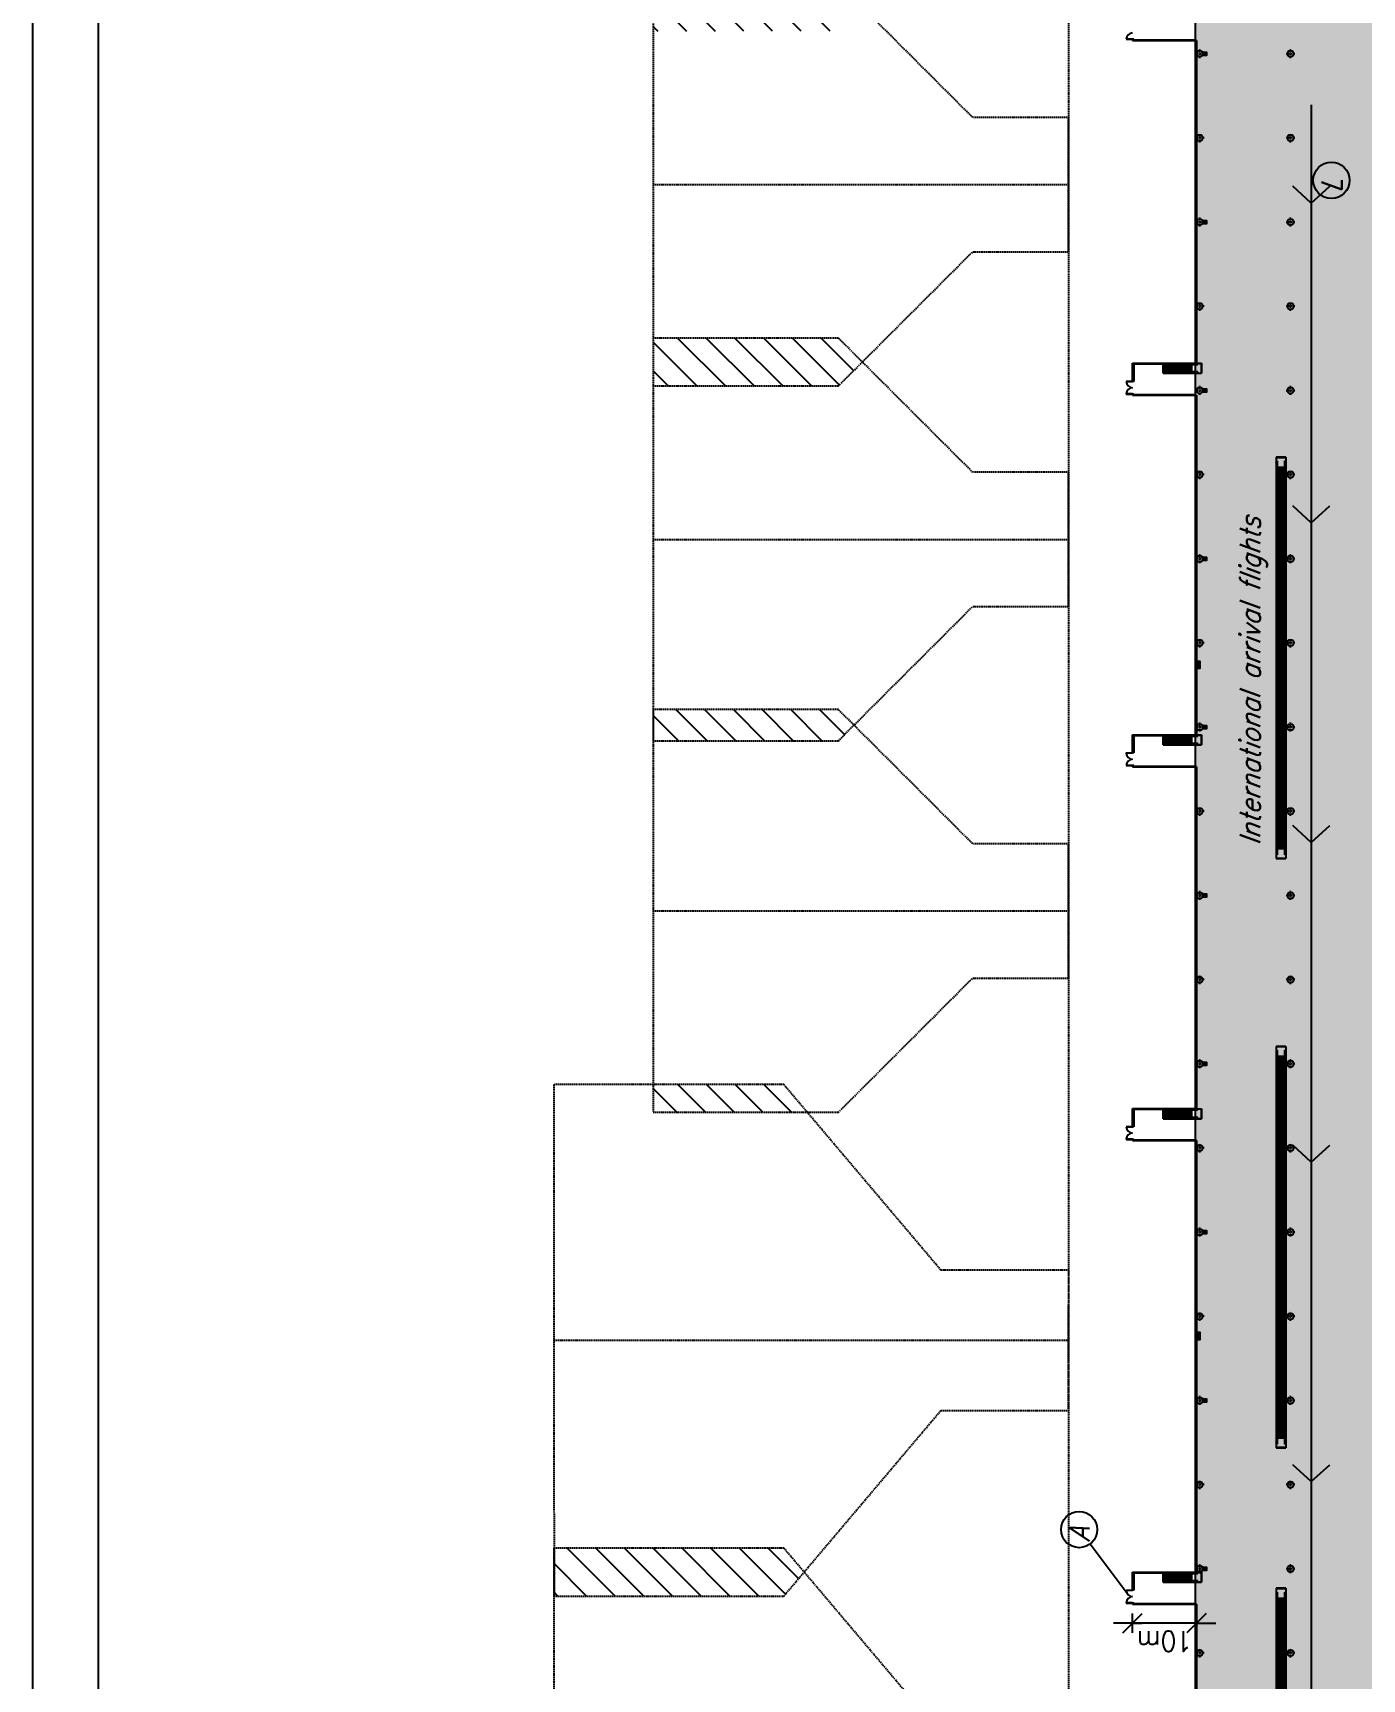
# Model space of a CAD drawing. Header units: millimetres. Extents: x -1 to 12300, y -1929 to 2470.
# Drawn here: x 6018.4 to 6226.3, y -1069.9 to -812.4 of the extents above; entities that cross this region are included whole.
import ezdxf

# ---------------------------------------------------------------- set-up
doc = ezdxf.new("R2010")
doc.units = ezdxf.units.MM
doc.linetypes.add('DASHDOTBERNUZ', pattern=[0.8, 0.4, -0.2, 0, -0.2])
doc.linetypes.add('HIDDENBERNUZ', pattern=[0.3, 0.2, -0.1])
doc.layers.get('0').update_dxf_attribs({"color": 250})
for name, color, linetype in [('01C', 250, 'Continuous'), ('01cotes', 200, 'Continuous'), ('01TXT', 250, 'Continuous'), ('01TXTINCENDIext', 7, 'Continuous'), ('01TXTINCENDIman', 7, 'Continuous'), ('01TXTmaterial', 31, 'Continuous'), ('05CPIL', 250, 'Continuous'), ('0parquing', 250, 'HIDDENBERNUZ'), ('0serveis', 6, 'HIDDENBERNUZ'), ('0Terminal', 250, 'Continuous'), ('espais terminal', 9, 'Continuous'), ('fluxes', 9, 'Continuous')]:
    doc.layers.add(name, color=color, linetype=linetype)
doc.layers.add('TR-AUX-OFICINES', color=9, linetype='Continuous', plot=False)
doc.layers.add('viewport', color=241, linetype='Continuous', plot=False)
doc.styles.add('_FERROS', font='romans.shx', dxfattribs={"width": 0.9})
doc.styles.add('_PEGATINES', font='romans.shx', dxfattribs={"width": 0.9, "oblique": 20})
doc.dimstyles.new('_100PS1500', dxfattribs={"dimtxt": 3.2, "dimasz": 3, "dimexe": 0.18, "dimexo": 0.0625, "dimgap": 2, "dimtad": 1, "dimrnd": 0.01, "dimzin": 12, "dimdsep": 46, "dimtxsty": '_FERROS', "dimblk": 'OBLIQUE', "dimcen": 0.09, "dimdle": 0.5, "dimse1": 1, "dimse2": 1, "dimclrt": 7, "dimadec": 0, "dimazin": 0, "dimtfac": 1, "dimtix": 1, "dimtmove": 2, "dimatfit": 3, "dimldrblk": 'OBLIQUE', "dimfxl": 1, "dimtvp": 0.882353, "dimtolj": 1, "dimtzin": 0, "dimarcsym": 0})
pattern_1 = [(90, (18.704966, 37.508332), (-0.01, 6e-19), [])]
pattern_2 = [(360, (37.508332, -17.139966), (2e-18, 0.01), [])]

# ---------------------------------------------------------------- blocks, each defined once
blk = doc.blocks.new('_PIL0')
at = {"color": 3, "linetype": 'DASHDOTBERNUZ', "ltscale": 0.4}
for p, q in [((0.7, 0), (-0.7, 0)), ((0, -0.7), (0, 0.7))]:
    blk.add_line(p, q, dxfattribs=at)
blk.add_circle((0, 0), 0.5)
blk = doc.blocks.new('CINTA')
at = {"layer": '01C', "linetype": 'Continuous'}
h = blk.add_hatch(dxfattribs=at)
h.set_pattern_fill('USER', color=256, scale=0.01, angle=90, pattern_type=0)
h.set_pattern_definition(pattern_1)
h.paths.add_polyline_path([(0.12, 0.58), (0.12, 62.2), (0.2, 62.2), (0.2, 0.58)])
h = blk.add_hatch(dxfattribs=at)
h.set_pattern_fill('USER', color=256, scale=0.01, angle=90, pattern_type=0)
h.set_pattern_definition(pattern_1)
h.paths.add_polyline_path([(1.37, 0.58), (1.37, 62.2), (1.44, 62.2), (1.44, 0.58)])
h = blk.add_hatch(dxfattribs=at)
h.set_pattern_fill('USER', color=256, scale=0.05, angle=90, pattern_type=0)
h.set_pattern_definition([(90, (28.7643, 81.89081), (-0.05, 3e-18), [])])
h.paths.add_polyline_path([(0.23, 61.2), (0.23, 1.58), (1.33, 1.58), (1.33, 61.2)])
h.paths.add_polyline_path([(0.79, 59.2), (0.79, 59.25), (0.78, 59.27), (0.77, 59.2)], flags=16)
h.paths.add_polyline_path([(0.78, 57.6), (0.79, 57.61), (0.8, 57.61), (0.79, 57.58)], flags=16)
for p, q in [((0, 62.78), (0, 0)), ((0.03, 62.78), (0, 62.78)), ((1.56, 62.78), (0.03, 62.78)), ((0.03, 62.75), (0.03, 0.03)), ((0.03, 62.75), (1.53, 62.75)), ((0.03, 61.87), (0.03, 61.89)), ((0.12, 61.87), (0.03, 61.87)), ((0.12, 62.2), (0.2, 62.2)), ((0.12, 0.58), (0.12, 62.2)), ((0.2, 62.2), (0.2, 0.58)), ((0.23, 61.87), (0.2, 61.87)), ((0.23, 61.89), (0.23, 61.9)), ((0.23, 61.87), (0.23, 61.89)), ((0.23, 61.2), (0.23, 61.87)), ((1.33, 61.9), (1.33, 61.87)), ((1.33, 61.87), (1.33, 61.2)), ((1.37, 61.87), (1.33, 61.87)), ((1.37, 62.2), (1.44, 62.2)), ((1.37, 0.58), (1.37, 62.2)), ((1.44, 0.58), (1.44, 62.2)), ((1.53, 61.87), (1.44, 61.87)), ((1.53, 62.75), (1.53, 0.03)), ((1.53, 61.89), (1.53, 61.87)), ((1.56, 62.78), (1.56, 0)), ((0.03, 61.31), (0.12, 61.31)), ((0.2, 61.31), (0.23, 61.31)), ((1.33, 61.2), (0.23, 61.2)), ((0.23, 57.01), (0.23, 61.2)), ((1.33, 61.31), (1.37, 61.31)), ((1.33, 61.2), (1.33, 56.77)), ((1.53, 61.31), (1.44, 61.31)), ((0.23, 6), (0.23, 57.01)), ((1.33, 56.77), (1.33, 5.76)), ((0.23, 1.58), (0.23, 6)), ((1.33, 5.76), (1.33, 1.58)), ((0, 0), (0.03, 0)), ((0.03, 1.47), (0.12, 1.47)), ((0.03, 0.88), (0.03, 0.91)), ((0.03, 0.91), (0.12, 0.91)), ((1.53, 0.03), (0.03, 0.03)), ((0.03, 0), (1.56, 0)), ((0.2, 0.58), (0.12, 0.58)), ((0.2, 1.47), (0.23, 1.47)), ((0.2, 0.91), (0.23, 0.91)), ((0.23, 1.58), (1.33, 1.58)), ((0.23, 0.91), (0.23, 1.58)), ((0.23, 0.89), (0.23, 0.91)), ((0.23, 0.88), (0.23, 0.89)), ((1.33, 1.58), (1.33, 0.91)), ((1.37, 1.47), (1.33, 1.47)), ((1.33, 0.91), (1.37, 0.91)), ((1.33, 0.91), (1.33, 0.88)), ((1.44, 0.58), (1.37, 0.58)), ((1.44, 1.47), (1.53, 1.47)), ((1.44, 0.91), (1.53, 0.91)), ((1.53, 0.91), (1.53, 0.88))]:
    blk.add_line(p, q, dxfattribs=at)
for centre, radius, start, end in [((0.05, 61.89), 0.0175, 109.4849, 173.4157), ((0.18, 61.51), 0.417, 97.1878, 108.3507), ((0.11, 61.5), 0.428, 74.9655, 77.6554), ((0.21, 61.9), 0.0175, 8.7267, 73.4382), ((1.35, 61.9), 0.0175, 106.5618, 171.2733), ((1.46, 61.5), 0.428, 102.3446, 105.0345), ((1.39, 61.51), 0.417, 71.6493, 82.8122), ((1.51, 61.89), 0.0175, 6.5843, 70.5151), ((0.05, 0.89), 0.0175, 186.5843, 250.5151), ((0.18, 1.27), 0.417, 251.6493, 262.8122), ((0.11, 1.28), 0.428, 282.3446, 285.0345), ((0.21, 0.88), 0.0175, 286.5618, 351.2733), ((1.35, 0.88), 0.0175, 188.7267, 253.4382), ((1.46, 1.28), 0.428, 254.9655, 257.6554), ((1.39, 1.27), 0.417, 277.1878, 288.3507), ((1.51, 0.89), 0.0175, 289.4849, 353.4157)]:
    blk.add_arc(centre, radius, start, end, dxfattribs=at)
blk = doc.blocks.new('A$C47A048D5')
at = {"layer": '01C', "linetype": 'Continuous'}
h = blk.add_hatch(dxfattribs=at)
h.set_pattern_fill('USER', color=256, scale=0.01, pattern_type=0)
h.set_pattern_definition(pattern_2)
h.paths.add_polyline_path([(6.02, 1.37), (6.02, 1.44), (0.57, 1.44), (0.57, 1.37)])
h = blk.add_hatch(dxfattribs=at)
h.set_pattern_fill('USER', color=256, scale=0.01, pattern_type=0)
h.set_pattern_definition(pattern_2)
h.paths.add_polyline_path([(6.02, 0.12), (6.02, 0.2), (0.57, 0.2), (0.57, 0.12)])
for p, q in [((6.02, 1.56), (0, 1.56)), ((0, 1.56), (0, 1.53)), ((0, 1.53), (0, 0)), ((6.02, 0), (0, 0)), ((6.02, 1.53), (0.03, 1.53)), ((0.03, 0.03), (0.03, 1.53)), ((6.02, 0.03), (0.03, 0.03)), ((0.57, 1.37), (0.57, 1.44)), ((0.57, 1.44), (6.02, 1.44)), ((6.02, 1.37), (0.57, 1.37)), ((0.57, 0.12), (0.57, 0.2)), ((0.57, 0.2), (6.02, 0.2)), ((0.57, 0.12), (6.02, 0.12)), ((0.88, 1.53), (0.91, 1.53)), ((0.88, 1.33), (0.89, 1.33)), ((0.91, 0.23), (0.88, 0.23)), ((0.91, 0.03), (0.88, 0.03)), ((0.89, 1.33), (0.91, 1.33)), ((0.91, 1.53), (0.91, 1.44)), ((0.91, 1.37), (0.91, 1.33)), ((0.91, 1.33), (1.58, 1.33)), ((1.58, 0.23), (0.91, 0.23)), ((0.91, 0.23), (0.91, 0.2)), ((0.91, 0.12), (0.91, 0.03)), ((1.47, 1.53), (1.47, 1.44)), ((1.47, 1.37), (1.47, 1.33)), ((1.47, 0.2), (1.47, 0.23)), ((1.47, 0.12), (1.47, 0.03)), ((1.58, 1.33), (1.58, 0.23)), ((1.58, 1.33), (6, 1.33)), ((1.58, 1.28), (6.02, 1.28)), ((1.58, 1.23), (6.02, 1.23)), ((1.58, 1.18), (6.02, 1.18)), ((1.58, 1.13), (6.02, 1.13)), ((1.58, 1.08), (6.02, 1.08)), ((1.58, 1.03), (6.02, 1.03)), ((1.58, 0.98), (6.02, 0.98)), ((1.58, 0.93), (6.02, 0.93)), ((1.58, 0.88), (6.02, 0.88)), ((1.58, 0.83), (6.02, 0.83)), ((1.58, 0.78), (6.02, 0.78)), ((1.58, 0.73), (6.02, 0.73)), ((1.58, 0.68), (6.02, 0.68)), ((1.58, 0.63), (6.02, 0.63)), ((1.58, 0.58), (6.02, 0.58)), ((1.58, 0.53), (6.02, 0.53)), ((1.58, 0.48), (6.02, 0.48)), ((1.58, 0.43), (6.02, 0.43)), ((1.58, 0.38), (6.02, 0.38)), ((1.58, 0.33), (6.02, 0.33)), ((1.58, 0.28), (6.02, 0.28)), ((5.76, 0.23), (1.58, 0.23)), ((1.58, 0.23), (6.02, 0.23)), ((6.02, 0.23), (5.76, 0.23)), ((6, 1.33), (6.02, 1.33))]:
    blk.add_line(p, q, dxfattribs=at)
at = {"layer": '01C'}
blk.add_line((6.02, 0), (6.02, 1.56), dxfattribs=at)
at = {"layer": '01C', "linetype": 'Continuous'}
for centre, radius, start, end in [((1.27, 1.39), 0.417, 161.6493, 172.8122), ((1.27, 0.18), 0.417, 187.1878, 198.3507), ((1.28, 1.46), 0.428, 192.3446, 195.0345), ((0.88, 1.35), 0.0175, 196.5618, 261.2733), ((0.88, 0.21), 0.0175, 98.7267, 163.4382), ((1.28, 0.11), 0.428, 164.9655, 167.6554), ((0.89, 1.51), 0.0175, 96.5843, 160.5151), ((0.89, 0.05), 0.0175, 199.4849, 263.4157)]:
    blk.add_arc(centre, radius, start, end, dxfattribs=at)
blk = doc.blocks.new('A$C36DD4FB1')
at = {"layer": '0parquing'}
for points in [[(0.02, -40), (35.97, -39.99), (60.5, -10.98), (80.5, -10.97), (80.5, 11.03), (60.5, 11.02), (35.94, 40.01), (-0.02, 40), (0.02, -40)], [(0, 0), (80.5, 0.03)]]:
    blk.add_lwpolyline(points, dxfattribs=at)
blk = doc.blocks.new('A$C4F031390')
at = {"layer": '0parquing'}
for points in [[(31.5, -65), (31.5, -36.01), (10.5, -15), (10.5, 0), (-10.5, 0), (-10.5, -15), (-31.5, -36.01), (-31.5, -65), (31.5, -65)], [(0, -65), (0, 0)]]:
    blk.add_lwpolyline(points, dxfattribs=at)
blk = doc.blocks.new('_Oblique')
for p, q in [((0, -0.5), (0, 0.5)), ((0, 0), (0.5, 0))]:
    blk.add_line(p, q)
at = {"layer": '01C', "color": 7, "linetype": 'ByBlock', "lineweight": -2}
blk.add_line((-0.5, -0.5), (0.5, 0.5), dxfattribs=at)
blk = doc.blocks.new('*D229')
at = {"layer": '01cotes', "color": 0, "lineweight": -2, "transparency": 16777216}
for p, q in [((6190.39, -1061.2), (6187.39, -1061.2)), ((6200.39, -1061.2), (6190.39, -1061.2)), ((6200.39, -1061.2), (6203.39, -1061.2))]:
    blk.add_line(p, q, dxfattribs=at)
at = {"layer": 'DEFPOINTS', "color": 0, "transparency": 16777216}
for p in [(6190.39, -1061.2), (6190.39, -1061.2), (6200.39, -1061.2)]:
    blk.add_point(p, dxfattribs=at)
at = {"layer": '01cotes', "color": 0, "lineweight": -2, "transparency": 16777216, "xscale": 3, "yscale": 3, "zscale": 3}
blk.add_blockref('_Oblique', (6190.39, -1061.2), dxfattribs=at)
at = {"layer": '01cotes', "color": 0, "lineweight": -2, "transparency": 16777216, "xscale": 3, "yscale": 3, "zscale": 3, "rotation": 180}
blk.add_blockref('_Oblique', (6200.39, -1061.2), dxfattribs=at)
at = {"layer": '01cotes', "color": 7, "transparency": 16777216, "insert": (6195.39, -1064.02), "char_height": 3.2, "attachment_point": 5, "rotation": 180, "style": '_FERROS'}
blk.add_mtext('\\A1;10m', dxfattribs=at)
blk = doc.blocks.new('portadoble')
at = {"layer": '01C'}
for p, q in [((0, -0.2), (0, 0)), ((0, 0), (0.08, 0)), ((0.08, 0), (0.08, -0.2)), ((2.08, 0), (2.08, -0.2)), ((2.15, 0), (2.08, 0)), ((2.15, -0.2), (2.15, 0)), ((0.08, -0.2), (0, -0.2)), ((0.08, -1.2), (0.08, -0.2)), ((0.08, -0.2), (0.11, -0.2)), ((0.11, -1.2), (0.08, -1.2)), ((0.11, -0.2), (0.11, -1.2)), ((2.04, -0.2), (2.04, -1.2)), ((2.08, -0.2), (2.04, -0.2)), ((2.04, -1.2), (2.08, -1.2)), ((2.08, -1.2), (2.08, -0.2)), ((2.08, -0.2), (2.15, -0.2))]:
    blk.add_line(p, q, dxfattribs=at)
for centre, start, end in [((0.07, -0.2), 271.9192, 359.9782), ((2.08, -0.2), 180.0219, 268.0808)]:
    blk.add_arc(centre, 1, start, end, dxfattribs=at)
blk = doc.blocks.new('A$C39DC0D00')
at = {"layer": '01TXTINCENDIext'}
h = blk.add_hatch(color=7, dxfattribs=at)
h.dxf.hatch_style = 1
h.paths.add_polyline_path([(0.53, 0.54), (0, 0.54), (0, 0), (0.53, 0)])
h.paths.add_polyline_path([(0.51, 0.51), (0.51, 0.03, -0.414214), (0.5, 0.02), (0.03, 0.02, -0.414214), (0.02, 0.03), (0.02, 0.51, -0.414214), (0.03, 0.52), (0.5, 0.52, -0.414214)], flags=16)
h.paths.add_polyline_path([(0.35, 0.45), (0.34, 0.44), (0.34, 0.45), (0.33, 0.45), (0.32, 0.45), (0.32, 0.45), (0.31, 0.45), (0.31, 0.45), (0.29, 0.45), (0.27, 0.45), (0.27, 0.45), (0.27, 0.45), (0.27, 0.45), (0.27, 0.44), (0.27, 0.44), (0.28, 0.43), (0.28, 0.42, -0.120407), (0.33, 0.4, -0.22624), (0.33, 0.39), (0.33, 0.05, -0.414214), (0.32, 0.04), (0.21, 0.04, -0.414214), (0.19, 0.05), (0.19, 0.08), (0.17, 0.08), (0.17, 0.08), (0.17, 0.1), (0.17, 0.1), (0.17, 0.11), (0.17, 0.11), (0.17, 0.14), (0.17, 0.14), (0.17, 0.14), (0.17, 0.17), (0.16, 0.19), (0.14, 0.24), (0.13, 0.27), (0.12, 0.29), (0.12, 0.31), (0.11, 0.33), (0.11, 0.35), (0.11, 0.38), (0.12, 0.39), (0.13, 0.4), (0.14, 0.42), (0.15, 0.43), (0.16, 0.44), (0.18, 0.44), (0.2, 0.45), (0.22, 0.46), (0.24, 0.46), (0.25, 0.46), (0.25, 0.46), (0.28, 0.48), (0.31, 0.49), (0.33, 0.5), (0.33, 0.49), (0.32, 0.49), (0.29, 0.47), (0.28, 0.47), (0.29, 0.47), (0.31, 0.46), (0.33, 0.46), (0.35, 0.45), (0.35, 0.45)], flags=0)
h.paths.add_polyline_path([(0.25, 0.44), (0.25, 0.44), (0.25, 0.44), (0.25, 0.44), (0.25, 0.43), (0.24, 0.42, 0.110621), (0.2, 0.4, 0.22624), (0.19, 0.39), (0.19, 0.1), (0.19, 0.1), (0.18, 0.1), (0.18, 0.11), (0.19, 0.11), (0.19, 0.14), (0.18, 0.14), (0.18, 0.15), (0.18, 0.17), (0.17, 0.2), (0.16, 0.23), (0.14, 0.27), (0.13, 0.3), (0.13, 0.33), (0.12, 0.35), (0.13, 0.37), (0.13, 0.39), (0.14, 0.41), (0.16, 0.42), (0.18, 0.43), (0.21, 0.44), (0.22, 0.44)], flags=0)
h = blk.add_hatch(color=10, dxfattribs=at)
h.paths.add_polyline_path([(0.51, 0.51, 0.414214), (0.5, 0.52), (0.03, 0.52, 0.414214), (0.02, 0.51), (0.02, 0.03, 0.414214), (0.03, 0.02), (0.5, 0.02, 0.414214), (0.51, 0.03)])
h.paths.add_polyline_path([(0.12, 0.31), (0.11, 0.33), (0.11, 0.35), (0.11, 0.38), (0.12, 0.39), (0.13, 0.4), (0.14, 0.42), (0.15, 0.43), (0.16, 0.44), (0.18, 0.44), (0.2, 0.45), (0.22, 0.46), (0.24, 0.46), (0.25, 0.46), (0.25, 0.46), (0.28, 0.48), (0.31, 0.49), (0.33, 0.5), (0.33, 0.49), (0.32, 0.49), (0.29, 0.47), (0.28, 0.47), (0.29, 0.47), (0.31, 0.46), (0.33, 0.46), (0.35, 0.45), (0.35, 0.45), (0.35, 0.45), (0.34, 0.44), (0.34, 0.45), (0.33, 0.45), (0.32, 0.45), (0.32, 0.45), (0.31, 0.45), (0.31, 0.45), (0.29, 0.45), (0.27, 0.45), (0.27, 0.45), (0.27, 0.45), (0.27, 0.45), (0.27, 0.44), (0.27, 0.44), (0.28, 0.43), (0.28, 0.42, -0.120407), (0.33, 0.4, -0.22624), (0.33, 0.39), (0.33, 0.05, -0.414214), (0.32, 0.04), (0.21, 0.04, -0.414214), (0.19, 0.05), (0.19, 0.08), (0.17, 0.08), (0.17, 0.08), (0.17, 0.1), (0.17, 0.1), (0.17, 0.11), (0.17, 0.11), (0.17, 0.14), (0.17, 0.14), (0.17, 0.14), (0.17, 0.17), (0.16, 0.19), (0.14, 0.24), (0.13, 0.27), (0.12, 0.29)], flags=16)
h.paths.add_polyline_path([(0.13, 0.33), (0.12, 0.35), (0.13, 0.37), (0.13, 0.39), (0.14, 0.41), (0.16, 0.42), (0.18, 0.43), (0.21, 0.44), (0.22, 0.44), (0.25, 0.44), (0.25, 0.44), (0.25, 0.44), (0.25, 0.44), (0.25, 0.43), (0.24, 0.42, 0.110621), (0.2, 0.4, 0.22624), (0.19, 0.39), (0.19, 0.1), (0.19, 0.1), (0.18, 0.1), (0.18, 0.11), (0.19, 0.11), (0.19, 0.14), (0.18, 0.14), (0.18, 0.15), (0.18, 0.17), (0.17, 0.2), (0.16, 0.23), (0.14, 0.27), (0.13, 0.3)], flags=0)
h.paths.add_polyline_path([(0.19, 0.39, -0.22624), (0.2, 0.4, -0.110621), (0.24, 0.42), (0.25, 0.43), (0.25, 0.44), (0.25, 0.44), (0.25, 0.44), (0.25, 0.44), (0.22, 0.44), (0.21, 0.44), (0.18, 0.43), (0.16, 0.42), (0.14, 0.41), (0.13, 0.39), (0.13, 0.37), (0.12, 0.35), (0.13, 0.33), (0.13, 0.3), (0.14, 0.27), (0.16, 0.23), (0.17, 0.2), (0.18, 0.17), (0.18, 0.15), (0.18, 0.14), (0.19, 0.14), (0.19, 0.11), (0.18, 0.11), (0.18, 0.1), (0.19, 0.1), (0.19, 0.1)], flags=0)
h = blk.add_hatch(color=255, dxfattribs=at)
h.paths.add_polyline_path([(0.33, 0.39, 0.22624), (0.33, 0.4, 0.120407), (0.28, 0.42), (0.28, 0.43), (0.27, 0.44), (0.27, 0.44), (0.27, 0.45), (0.27, 0.45), (0.27, 0.45), (0.27, 0.45), (0.29, 0.45), (0.31, 0.45), (0.31, 0.45), (0.32, 0.45), (0.32, 0.45), (0.33, 0.45), (0.34, 0.45), (0.34, 0.44), (0.35, 0.45), (0.35, 0.45), (0.35, 0.45), (0.33, 0.46), (0.31, 0.46), (0.29, 0.47), (0.28, 0.47), (0.29, 0.47), (0.32, 0.49), (0.33, 0.49), (0.33, 0.5), (0.31, 0.49), (0.28, 0.48), (0.25, 0.46), (0.25, 0.46), (0.24, 0.46), (0.22, 0.46), (0.2, 0.45), (0.18, 0.44), (0.16, 0.44), (0.15, 0.43), (0.14, 0.42), (0.13, 0.4), (0.12, 0.39), (0.11, 0.38), (0.11, 0.35), (0.11, 0.33), (0.12, 0.31), (0.12, 0.29), (0.13, 0.27), (0.14, 0.24), (0.16, 0.19), (0.17, 0.17), (0.17, 0.14), (0.17, 0.14), (0.17, 0.14), (0.17, 0.11), (0.17, 0.11), (0.17, 0.1), (0.17, 0.1), (0.17, 0.08), (0.17, 0.08), (0.19, 0.08), (0.19, 0.05, 0.414214), (0.21, 0.04), (0.32, 0.04, 0.414214), (0.33, 0.05)])
h.paths.add_polyline_path([(0.19, 0.1), (0.19, 0.1), (0.18, 0.1), (0.18, 0.11), (0.19, 0.11), (0.19, 0.14), (0.18, 0.14), (0.18, 0.15), (0.18, 0.17), (0.17, 0.2), (0.16, 0.23), (0.14, 0.27), (0.13, 0.3), (0.13, 0.33), (0.12, 0.35), (0.13, 0.37), (0.13, 0.39), (0.14, 0.41), (0.16, 0.42), (0.18, 0.43), (0.21, 0.44), (0.22, 0.44), (0.25, 0.44), (0.25, 0.44), (0.25, 0.44), (0.25, 0.44), (0.25, 0.43), (0.24, 0.42, 0.110621), (0.2, 0.4, 0.22624), (0.19, 0.39)], flags=16)
blk.add_hatch(color=10, dxfattribs=at).paths.add_polyline_path([(0.19, 0.39, -0.22624), (0.2, 0.4, -0.110621), (0.24, 0.42), (0.25, 0.43), (0.25, 0.44), (0.25, 0.44), (0.25, 0.44), (0.25, 0.44), (0.22, 0.44), (0.21, 0.44), (0.18, 0.43), (0.16, 0.42), (0.14, 0.41), (0.13, 0.39), (0.13, 0.37), (0.12, 0.35), (0.13, 0.33), (0.13, 0.3), (0.14, 0.27), (0.16, 0.23), (0.17, 0.2), (0.18, 0.17), (0.18, 0.15), (0.18, 0.14), (0.19, 0.14), (0.19, 0.11), (0.18, 0.11), (0.18, 0.1), (0.19, 0.1), (0.19, 0.1)])
at = {"layer": '01TXTINCENDIext', "color": 255}
for p, q in [((0.02, 0.03), (0.02, 0.51)), ((0.03, 0.52), (0.5, 0.52)), ((0.5, 0.02), (0.03, 0.02)), ((0.51, 0.51), (0.51, 0.03))]:
    blk.add_line(p, q, dxfattribs=at)
at = {"layer": '01TXTINCENDIext', "color": 7}
blk.add_lwpolyline([(0, 0.54), (0.53, 0.54), (0.53, 0), (0, 0)], close=True, dxfattribs=at)
at = {"layer": '01TXTINCENDIext', "color": 255}
for points in [[(0.28, 0.42), (0.28, 0.43), (0.27, 0.44), (0.27, 0.44), (0.27, 0.45), (0.27, 0.45), (0.27, 0.45), (0.27, 0.45), (0.29, 0.45), (0.31, 0.45), (0.31, 0.45), (0.32, 0.45), (0.32, 0.45), (0.33, 0.45), (0.34, 0.45), (0.34, 0.44), (0.35, 0.45), (0.35, 0.45), (0.35, 0.45), (0.33, 0.46), (0.31, 0.46), (0.29, 0.47), (0.28, 0.47), (0.29, 0.47), (0.32, 0.49), (0.33, 0.49), (0.33, 0.5), (0.31, 0.49), (0.28, 0.48), (0.25, 0.46), (0.25, 0.46), (0.24, 0.46), (0.22, 0.46), (0.2, 0.45), (0.18, 0.44), (0.16, 0.44), (0.15, 0.43), (0.14, 0.42), (0.13, 0.4), (0.12, 0.39), (0.11, 0.38), (0.11, 0.35), (0.11, 0.33), (0.12, 0.31), (0.12, 0.29), (0.13, 0.27), (0.14, 0.24), (0.16, 0.19), (0.17, 0.17), (0.17, 0.14), (0.17, 0.14), (0.17, 0.14), (0.17, 0.11), (0.17, 0.11), (0.17, 0.1), (0.17, 0.1), (0.17, 0.08), (0.17, 0.08), (0.19, 0.08)], [(0.19, 0.1), (0.19, 0.1), (0.18, 0.1), (0.18, 0.11), (0.19, 0.11), (0.19, 0.14), (0.18, 0.14), (0.18, 0.15), (0.18, 0.17), (0.17, 0.2), (0.16, 0.23), (0.14, 0.27), (0.13, 0.3), (0.13, 0.33), (0.12, 0.35), (0.13, 0.37), (0.13, 0.39), (0.14, 0.41), (0.16, 0.42), (0.18, 0.43), (0.21, 0.44), (0.22, 0.44), (0.25, 0.44), (0.25, 0.44), (0.25, 0.44), (0.25, 0.44), (0.25, 0.43), (0.24, 0.42)], [(0.19, 0.39), (0.19, 0.1)]]:
    blk.add_lwpolyline(points, dxfattribs=at)
blk.add_lwpolyline([(0.19, 0.08), (0.19, 0.05, 0.414214), (0.21, 0.04), (0.32, 0.04, 0.414214), (0.33, 0.05), (0.33, 0.39)], format="xyb", dxfattribs=at)
for centre, radius, start, end in [((0.03, 0.51), 0.0144, 90, 180), ((0.03, 0.03), 0.0144, 180, 270), ((0.21, 0.39), 0.0128, 129.008, 180), ((0.26, 0.32), 0.105, 103.7582, 129.008), ((0.26, 0.32), 0.105, 50.992, 78.4551), ((0.32, 0.39), 0.0128, 0, 50.992), ((0.5, 0.51), 0.0144, 0, 90), ((0.5, 0.03), 0.0144, 270, 0)]:
    blk.add_arc(centre, radius, start, end, dxfattribs=at)
blk = doc.blocks.new('MANGERA')
at = {"layer": '01TXTINCENDIext'}
h = blk.add_hatch(color=7, dxfattribs=at)
h.dxf.hatch_style = 1
h.paths.add_polyline_path([(0.53, 0.54), (0, 0.54), (0, 0), (0.53, 0)])
h.paths.add_polyline_path([(0.03, 0.52), (0.5, 0.52, -0.414214), (0.51, 0.51), (0.51, 0.03, -0.414214), (0.5, 0.02), (0.03, 0.02, -0.414214), (0.02, 0.03), (0.02, 0.51, -0.414214)], flags=16)
h.paths.add_polyline_path([(0.1, 0.49), (0.11, 0.49), (0.11, 0.2), (0.1, 0.2)], flags=0)
h.paths.add_polyline_path([(0.15, 0.48), (0.15, 0.18, -1), (0.12, 0.18), (0.12, 0.48, -1)], flags=0)
h.paths.add_polyline_path([(0.19, 0.48), (0.19, 0.2, -1), (0.16, 0.2), (0.16, 0.48, -1)], flags=0)
h.paths.add_polyline_path([(0.22, 0.48), (0.22, 0.2, -1), (0.2, 0.2), (0.2, 0.48, -1)], flags=0)
h.paths.add_polyline_path([(0.26, 0.48), (0.26, 0.2, -1), (0.23, 0.2), (0.23, 0.48, -1)], flags=0)
h.paths.add_polyline_path([(0.3, 0.48), (0.3, 0.2, -1), (0.27, 0.2), (0.27, 0.48, -1)], flags=0)
h.paths.add_polyline_path([(0.31, 0.49), (0.31, 0.49), (0.31, 0.35), (0.37, 0.35, -25.210419), (0.37, 0.35), (0.31, 0.35), (0.31, 0.2), (0.31, 0.2)], flags=0)
h.paths.add_polyline_path([(0.11, 0.16), (0.15, 0.16), (0.15, 0.15), (0.11, 0.15)], flags=0)
h.paths.add_polyline_path([(0.4, 0.38), (0.4, 0.35), (0.37, 0.35, -0.36031)], flags=0)
h.paths.add_polyline_path([(0.12, 0.15), (0.15, 0.15), (0.15, 0.12), (0.12, 0.12)], flags=0)
h.paths.add_polyline_path([(0.37, 0.35), (0.4, 0.35), (0.4, 0.32, -0.36031)], flags=0)
h.paths.add_polyline_path([(0.41, 0.38, -0.36031), (0.44, 0.35), (0.41, 0.35)], flags=0)
h.paths.add_polyline_path([(0.11, 0.12), (0.15, 0.12), (0.15, 0.11), (0.11, 0.11)], flags=0)
h.paths.add_polyline_path([(0.41, 0.35), (0.44, 0.35, -0.36031), (0.41, 0.32)], flags=0)
h.paths.add_polyline_path([(0.12, 0.1), (0.15, 0.1), (0.14, 0.07), (0.12, 0.07)], flags=0)
h.paths.add_polyline_path([(0.13, 0.06), (0.14, 0.06), (0.14, 0.05), (0.13, 0.05)], flags=0)
h = blk.add_hatch(color=10, dxfattribs=at)
h.paths.add_polyline_path([(0.03, 0.52, 0.414214), (0.02, 0.51), (0.02, 0.03, 0.414214), (0.03, 0.02), (0.5, 0.02, 0.414214), (0.51, 0.03), (0.51, 0.51, 0.414214), (0.5, 0.52)])
h.paths.add_polyline_path([(0.37, 0.35), (0.31, 0.35), (0.31, 0.2), (0.31, 0.2), (0.31, 0.49), (0.31, 0.49), (0.31, 0.35), (0.37, 0.35, -25.210419)], flags=16)
h.paths.add_polyline_path([(0.41, 0.38, -0.36031), (0.44, 0.35), (0.41, 0.35)], flags=0)
h.paths.add_polyline_path([(0.4, 0.38), (0.4, 0.35), (0.37, 0.35, -0.36031)], flags=0)
h.paths.add_polyline_path([(0.44, 0.35, -0.36031), (0.41, 0.32), (0.41, 0.35)], flags=0)
h.paths.add_polyline_path([(0.4, 0.35), (0.4, 0.32, -0.36031), (0.37, 0.35)], flags=0)
h.paths.add_polyline_path([(0.3, 0.2, -1), (0.27, 0.2), (0.27, 0.48, -1), (0.3, 0.48)], flags=16)
h.paths.add_polyline_path([(0.26, 0.2, -1), (0.23, 0.2), (0.23, 0.48, -1), (0.26, 0.48)], flags=16)
h.paths.add_polyline_path([(0.22, 0.2, -1), (0.2, 0.2), (0.2, 0.48, -1), (0.22, 0.48)], flags=16)
h.paths.add_polyline_path([(0.19, 0.2, -1), (0.16, 0.2), (0.16, 0.48, -1), (0.19, 0.48)], flags=16)
h.paths.add_polyline_path([(0.15, 0.18, -1), (0.12, 0.18), (0.12, 0.48, -1), (0.15, 0.48)], flags=16)
h.paths.add_polyline_path([(0.11, 0.2), (0.1, 0.2), (0.1, 0.49), (0.11, 0.49)], flags=16)
h.paths.add_polyline_path([(0.15, 0.16), (0.15, 0.15), (0.11, 0.15), (0.11, 0.16)], flags=16)
h.paths.add_polyline_path([(0.15, 0.15), (0.15, 0.12), (0.12, 0.12), (0.12, 0.15)], flags=16)
h.paths.add_polyline_path([(0.15, 0.12), (0.15, 0.11), (0.11, 0.11), (0.11, 0.12)], flags=16)
h.paths.add_polyline_path([(0.15, 0.1), (0.14, 0.07), (0.12, 0.07), (0.12, 0.1)], flags=16)
h.paths.add_polyline_path([(0.14, 0.06), (0.14, 0.05), (0.13, 0.05), (0.13, 0.06)], flags=16)
h = blk.add_hatch(color=7, dxfattribs=at)
h.dxf.hatch_style = 1
h.paths.add_polyline_path([(0.15, 0.48, 1), (0.12, 0.48), (0.12, 0.18, 1), (0.15, 0.18)])
h.paths.add_polyline_path([(0.19, 0.48, 1), (0.16, 0.48), (0.16, 0.2, 1), (0.19, 0.2)])
h.paths.add_polyline_path([(0.22, 0.48, 1), (0.2, 0.48), (0.2, 0.2, 1), (0.22, 0.2)])
h.paths.add_polyline_path([(0.26, 0.48, 1), (0.23, 0.48), (0.23, 0.2, 1), (0.26, 0.2)])
h.paths.add_polyline_path([(0.3, 0.48, 1), (0.27, 0.48), (0.27, 0.2, 1), (0.3, 0.2)])
h.paths.add_polyline_path([(0.11, 0.49), (0.1, 0.49), (0.1, 0.2), (0.11, 0.2)])
h.paths.add_polyline_path([(0.31, 0.49), (0.31, 0.49), (0.31, 0.2), (0.31, 0.2)])
h.paths.add_polyline_path([(0.37, 0.35), (0.31, 0.35), (0.31, 0.35), (0.37, 0.35, 25.210419)])
h.paths.add_polyline_path([(0.37, 0.35), (0.4, 0.35), (0.4, 0.32, -0.36031)], flags=16)
h.paths.add_polyline_path([(0.37, 0.35, -0.36031), (0.4, 0.38), (0.4, 0.35)], flags=16)
h.paths.add_polyline_path([(0.41, 0.35), (0.44, 0.35, -0.36031), (0.41, 0.32)], flags=16)
h.paths.add_polyline_path([(0.41, 0.35), (0.41, 0.38, -0.36031), (0.44, 0.35)], flags=16)
h.paths.add_polyline_path([(0.15, 0.16), (0.11, 0.16), (0.11, 0.15), (0.15, 0.15)])
h.paths.add_polyline_path([(0.15, 0.15), (0.12, 0.15), (0.12, 0.12), (0.15, 0.12)])
h.paths.add_polyline_path([(0.15, 0.12), (0.11, 0.12), (0.11, 0.11), (0.15, 0.11)])
h.paths.add_polyline_path([(0.15, 0.1), (0.12, 0.1), (0.12, 0.07), (0.14, 0.07)])
h.paths.add_polyline_path([(0.14, 0.06), (0.13, 0.06), (0.13, 0.05), (0.14, 0.05)])
at = {"layer": '01TXTINCENDIext', "color": 255}
for p, q in [((0.02, 0.03), (0.02, 0.51)), ((0.03, 0.52), (0.5, 0.52)), ((0.5, 0.02), (0.03, 0.02)), ((0.37, 0.35), (0.31, 0.35)), ((0.37, 0.35), (0.31, 0.35)), ((0.4, 0.35), (0.37, 0.35)), ((0.4, 0.35), (0.37, 0.35)), ((0.4, 0.38), (0.4, 0.35)), ((0.4, 0.35), (0.4, 0.32)), ((0.41, 0.38), (0.41, 0.35)), ((0.41, 0.35), (0.41, 0.32)), ((0.44, 0.35), (0.41, 0.35)), ((0.44, 0.35), (0.41, 0.35)), ((0.51, 0.51), (0.51, 0.03))]:
    blk.add_line(p, q, dxfattribs=at)
at = {"layer": '01TXTINCENDIext', "color": 7}
blk.add_lwpolyline([(0, 0.54), (0.53, 0.54), (0.53, 0), (0, 0)], close=True, dxfattribs=at)
at = {"layer": '01TXTINCENDIext', "color": 255}
for points in [[(0.1, 0.49), (0.11, 0.49), (0.11, 0.2), (0.1, 0.2)], [(0.11, 0.16), (0.15, 0.16), (0.15, 0.15), (0.11, 0.15)], [(0.11, 0.12), (0.15, 0.12), (0.15, 0.11), (0.11, 0.11)], [(0.12, 0.15), (0.15, 0.15), (0.15, 0.12), (0.12, 0.12)], [(0.12, 0.1), (0.15, 0.1), (0.14, 0.07), (0.12, 0.07)], [(0.13, 0.06), (0.14, 0.06), (0.14, 0.05), (0.13, 0.05)], [(0.31, 0.49), (0.31, 0.49), (0.31, 0.2), (0.31, 0.2)]]:
    blk.add_lwpolyline(points, close=True, dxfattribs=at)
for points in [[(0.12, 0.18), (0.12, 0.48)], [(0.15, 0.48), (0.15, 0.18)], [(0.16, 0.2), (0.16, 0.48)], [(0.19, 0.48), (0.19, 0.2)], [(0.2, 0.2), (0.2, 0.48)], [(0.22, 0.48), (0.22, 0.2)], [(0.23, 0.2), (0.23, 0.48)], [(0.26, 0.48), (0.26, 0.2)], [(0.27, 0.2), (0.27, 0.48)], [(0.3, 0.48), (0.3, 0.2)]]:
    blk.add_lwpolyline(points, dxfattribs=at)
for centre, radius, start, end in [((0.03, 0.51), 0.0144, 90, 180), ((0.03, 0.03), 0.0144, 180, 270), ((0.13, 0.48), 0.0139, 0, 180), ((0.13, 0.18), 0.0139, 180, 0), ((0.17, 0.48), 0.0139, 0, 180), ((0.17, 0.2), 0.0139, 180, 0), ((0.21, 0.48), 0.0139, 0, 180), ((0.21, 0.2), 0.0139, 180, 0), ((0.25, 0.48), 0.0139, 0, 180), ((0.25, 0.2), 0.0139, 180, 0), ((0.29, 0.48), 0.0139, 0, 180), ((0.29, 0.2), 0.0139, 180, 0), ((0.41, 0.35), 0.0384, 184.543, 175.457), ((0.41, 0.35), 0.0325, 95.3708, 174.6292), ((0.41, 0.35), 0.0325, 185.3708, 264.6292), ((0.41, 0.35), 0.0325, 5.3708, 84.6292), ((0.41, 0.35), 0.0325, 275.3708, 354.6292), ((0.5, 0.51), 0.0144, 0, 90), ((0.5, 0.03), 0.0144, 270, 0)]:
    blk.add_arc(centre, radius, start, end, dxfattribs=at)
blk = doc.blocks.new('PULSADOR')
at = {"layer": '01TXTINCENDIext'}
h = blk.add_hatch(color=10, dxfattribs=at)
h.paths.add_polyline_path([(0.53, 0.54), (0, 0.54), (0, 0), (0.53, 0)])
h.paths.add_polyline_path([(0.03, 0.52), (0.5, 0.52, -0.414214), (0.51, 0.51), (0.51, 0.03, -0.414214), (0.5, 0.02), (0.03, 0.02, -0.414214), (0.02, 0.03), (0.02, 0.51, -0.414214)], flags=16)
h.paths.add_polyline_path([(0.43, 0.27, -1), (0.09, 0.27, -1)], flags=0)
h.paths.add_polyline_path([(0.34, 0.27, -1), (0.19, 0.27, -1)], flags=0)
h = blk.add_hatch(color=7, dxfattribs=at)
h.dxf.hatch_style = 1
h.paths.add_polyline_path([(0.51, 0.51, 0.414214), (0.5, 0.52), (0.03, 0.52, 0.414214), (0.02, 0.51), (0.02, 0.03, 0.414214), (0.03, 0.02), (0.5, 0.02, 0.414214), (0.51, 0.03)])
h.paths.add_polyline_path([(0.43, 0.27, -1), (0.09, 0.27, -1)], flags=16)
h.paths.add_polyline_path([(0.34, 0.27, -1), (0.19, 0.27, -1)], flags=0)
h = blk.add_hatch(color=7, dxfattribs=at)
h.dxf.hatch_style = 1
h.paths.add_polyline_path([(0.34, 0.27, 1), (0.19, 0.27, 1)])
at = {"layer": '01TXTINCENDIext', "color": 255}
for p, q in [((0.02, 0.03), (0.02, 0.51)), ((0.5, 0.02), (0.03, 0.02)), ((0.51, 0.51), (0.51, 0.03))]:
    blk.add_line(p, q, dxfattribs=at)
at = {"layer": '01TXTINCENDIext', "color": 7}
blk.add_lwpolyline([(0, 0.54), (0.53, 0.54), (0.53, 0), (0, 0)], close=True, dxfattribs=at)
for radius in [0.17, 0.075]:
    blk.add_circle((0.26, 0.27), radius, dxfattribs=at)
at = {"layer": '01TXTINCENDIext', "color": 255}
for centre, start, end in [((0.03, 0.51), 90, 180), ((0.03, 0.03), 180, 270), ((0.5, 0.51), 0, 90), ((0.5, 0.03), 270, 0)]:
    blk.add_arc(centre, 0.0144, start, end, dxfattribs=at)

msp = doc.modelspace()

# ---------------------------------------------------------------- hatches: boundary and pattern name
at = {"layer": '0parquing'}
h = msp.add_hatch(dxfattribs=at)
h.set_pattern_fill('ANSI31', color=256)
h.set_pattern_definition([(135, (7267.587, -1846.8883), (-2.245064, -2.245064), [])])
h.paths.add_polyline_path([(6099.895, -1049.445), (6099.895, -1056.945), (6135.853, -1056.945), (6139.026, -1053.195), (6135.853, -1049.445)])
h.paths.add_polyline_path([(6115.39, -976.945), (6115.39, -981.276), (6139.518, -981.276), (6135.853, -976.945)])
h.paths.add_polyline_path([(6115.39, -918.276), (6115.39, -923.162), (6144.383, -923.162), (6146.827, -920.719), (6144.383, -918.276)])
h.paths.add_polyline_path([(6115.39, -860.162), (6115.39, -867.662), (6144.383, -867.662), (6148.134, -863.912), (6144.383, -860.162)])
h.paths.add_polyline_path([(6115.39, -804.662), (6115.39, -812.162), (6144.383, -812.162), (6148.134, -808.412), (6144.383, -804.662)])
h.paths.add_polyline_path([(6078.453, -686.297), (6078.453, -693.797), (6107.446, -693.797), (6111.197, -690.047), (6107.446, -686.297)])
h.paths.add_polyline_path([(6118.866, -545.43), (6116.661, -552.599), (6144.373, -561.122), (6149.061, -558.64), (6146.577, -553.953)])
h.paths.add_polyline_path([(6135.181, -492.382), (6132.976, -499.551), (6160.688, -508.074), (6165.376, -505.592), (6162.892, -500.905)])
h.paths.add_polyline_path([(6287, -466.861), (6285.487, -469.68), (6288.323, -471.162), (6309.697, -464.589), (6308.374, -460.287)])
h.paths.add_polyline_path([(6298.611, -504.616), (6297.098, -507.435), (6299.934, -508.917), (6321.308, -502.343), (6319.985, -498.042)])
h.paths.add_polyline_path([(6310.223, -542.37), (6308.71, -545.19), (6311.546, -546.672), (6332.92, -540.098), (6331.597, -535.797)])
h.paths.add_polyline_path([(6353.465, -637.719), (6351.19, -639.969), (6353.465, -642.219), (6375.827, -642.219), (6375.827, -637.719)])
h.paths.add_polyline_path([(6353.465, -677.219), (6351.19, -679.469), (6353.465, -681.719), (6375.827, -681.719), (6375.827, -677.219)])
h.paths.add_polyline_path([(6316.528, -796.187), (6314.253, -798.437), (6316.528, -800.687), (6338.89, -800.687), (6338.89, -796.187)])
h.paths.add_polyline_path([(6316.528, -835.687), (6314.253, -837.937), (6316.528, -840.187), (6338.89, -840.187), (6338.89, -835.687)])
h.paths.add_polyline_path([(6316.528, -875.187), (6314.253, -877.437), (6316.528, -879.687), (6338.89, -879.687), (6338.89, -875.187)])
h.paths.add_polyline_path([(6316.528, -914.687), (6314.253, -916.937), (6316.528, -919.187), (6338.89, -919.187), (6338.89, -914.687)])
h.paths.add_polyline_path([(6316.528, -954.187), (6314.253, -956.437), (6316.528, -958.687), (6338.89, -958.687), (6338.89, -954.187)])
h.paths.add_polyline_path([(6316.528, -993.687), (6314.253, -995.937), (6316.528, -998.187), (6338.89, -998.187), (6338.89, -993.687)])
h.paths.add_polyline_path([(6316.528, -1033.187), (6314.253, -1035.437), (6316.528, -1037.687), (6338.89, -1037.687), (6338.89, -1033.187)])
h.paths.add_polyline_path([(6316.528, -1072.687), (6314.253, -1074.937), (6316.528, -1077.187), (6338.89, -1077.187), (6338.89, -1072.687)])
h.paths.add_polyline_path([(6316.528, -1112.187), (6314.253, -1114.437), (6316.528, -1116.687), (6338.89, -1116.687), (6338.89, -1112.187)])
at = {"layer": 'espais terminal'}
h = msp.add_hatch(color=150, dxfattribs=at)
h.dxf.hatch_style = 1
h.paths.add_polyline_path([(6193.187, -592.245, 0.2228431), (6198.549, -630.253), (6176.03, -630.253), (6182.156, -650.371, 0.5526058), (6185.463, -724.613), (6200.19, -724.613), (6200.19, -1154.039), (6236.39, -1154.039), (6236.39, -451.773)])

# ---------------------------------------------------------------- linework, layer by layer
at = {"layer": '01C'}
for p, q in [((6190.39, -813.402), (6189.39, -813.402)), ((6189.39, -813.402), (6189.39, -813.435)), ((6189.39, -813.435), (6190.39, -813.435)), ((6190.39, -813.435), (6190.39, -813.402)), ((6190.39, -813.61), (6190.39, -813.435)), ((6190.39, -813.435), (6190.39, -813.51)), ((6190.59, -813.435), (6190.39, -813.435)), ((6190.39, -813.51), (6190.59, -813.51)), ((6190.39, -813.61), (6200.39, -813.61)), ((6190.59, -813.51), (6190.59, -813.435)), ((6190.59, -813.51), (6190.59, -813.435)), ((6190.59, -813.51), (6200.39, -813.51)), ((6190.39, -864.11), (6200.39, -864.11)), ((6190.39, -866.935), (6190.39, -864.11)), ((6190.59, -864.21), (6195.167, -864.21)), ((6190.59, -864.21), (6190.59, -866.935)), ((6190.39, -869.11), (6190.39, -868.935)), ((6190.39, -869.11), (6200.39, -869.11)), ((6190.59, -869.01), (6190.59, -868.935)), ((6190.59, -869.01), (6200.39, -869.01)), ((6190.39, -922.224), (6200.39, -922.224)), ((6190.39, -925.049), (6190.39, -922.224)), ((6190.59, -922.324), (6195.167, -922.324)), ((6190.59, -922.324), (6190.59, -925.049)), ((6190.39, -927.224), (6190.39, -927.049)), ((6190.39, -927.224), (6200.39, -927.224)), ((6190.59, -927.124), (6190.59, -927.049)), ((6190.59, -927.124), (6200.39, -927.124)), ((6190.39, -980.709), (6200.39, -980.709)), ((6190.39, -983.534), (6190.39, -980.709)), ((6190.59, -980.809), (6195.167, -980.809)), ((6190.59, -980.809), (6190.59, -983.534)), ((6190.39, -985.709), (6190.39, -985.534)), ((6190.39, -985.709), (6200.39, -985.709)), ((6190.59, -985.609), (6190.59, -985.534)), ((6190.59, -985.609), (6200.39, -985.609)), ((6190.39, -1053.209), (6200.39, -1053.209)), ((6190.39, -1056.034), (6190.39, -1053.209)), ((6190.59, -1053.309), (6195.167, -1053.309)), ((6190.59, -1053.309), (6190.59, -1056.034)), ((6190.39, -1058.209), (6190.39, -1058.034)), ((6190.39, -1058.209), (6200.39, -1058.209)), ((6190.59, -1058.109), (6190.59, -1058.034)), ((6190.59, -1058.109), (6200.39, -1058.109))]:
    msp.add_line(p, q, dxfattribs=at)
msp.add_arc((6190.391, -813.436), 1.001, 90.02186, 178.08082, dxfattribs=at)
at = {"layer": '01TXTmaterial'}
msp.add_line((6189.695, -1056.753), (6183.731, -1048.816), dxfattribs=at)
for centre in [(6221.481, -835.492), (6182.029, -1046.55)]:
    msp.add_circle(centre, 2.834, dxfattribs=at)
at = {"layer": '0serveis'}
msp.add_line((6180.39, -769.187), (6180.39, -1151.731), dxfattribs=at)
at = {"layer": '0Terminal'}
for p, q in [((6200.19, -813.61), (6200.19, -864.11)), ((6200.39, -813.61), (6200.39, -864.11)), ((6200.19, -869.11), (6200.19, -922.224)), ((6200.39, -869.11), (6200.39, -922.224)), ((6200.19, -927.224), (6200.19, -980.709)), ((6200.39, -927.224), (6200.39, -980.709)), ((6200.19, -985.709), (6200.19, -1053.209)), ((6200.39, -985.709), (6200.39, -1053.209)), ((6200.19, -1058.209), (6200.19, -1161.631)), ((6200.39, -1058.209), (6200.39, -1161.831))]:
    msp.add_line(p, q, dxfattribs=at)
at = {"layer": 'fluxes'}
msp.add_line((6018.391, -1118.02), (6018.391, -560.669), dxfattribs=at)
at = {"layer": 'fluxes', "color": 166}
for p, q in [((6218.34, -823.688), (6218.34, -1166.881)), ((6218.34, -839.054), (6215.437, -836.416)), ((6218.34, -839.054), (6221.243, -836.416)), ((6218.34, -889.054), (6215.437, -886.416)), ((6218.34, -889.054), (6221.243, -886.416)), ((6218.34, -939.054), (6215.437, -936.416)), ((6218.34, -939.054), (6221.243, -936.416)), ((6218.34, -989.054), (6215.437, -986.416)), ((6218.34, -989.054), (6221.243, -986.416)), ((6218.34, -1039.054), (6215.437, -1036.416)), ((6218.34, -1039.054), (6221.243, -1036.416))]:
    msp.add_line(p, q, dxfattribs=at)
at = {"layer": 'TR-AUX-OFICINES'}
msp.add_lwpolyline([(6200.19, -1154.039), (6236.39, -1154.039), (6236.39, -451.773), (6193.187, -592.245, 0.2228431), (6198.549, -630.253), (6176.03, -630.253), (6182.156, -650.371, 0.5526058), (6185.463, -724.613), (6200.19, -724.613), (6200.19, -1154.039)], format="xyb", dxfattribs=at)
at = {"layer": 'viewport'}
msp.add_lwpolyline([(6441.12, -1473.247), (6441.12, -295.747), (6028.62, -295.747), (6028.62, -1473.247)], close=True, dxfattribs=at)

# ---------------------------------------------------------------- block references
at = {"layer": '01C'}
for name, p, rotation in [('A$C4F031390', (6180.386, -836.162), 269.9999999999355), ('A$C4F031390', (6180.386, -891.662), 269.9999999999355), ('portadoble', (6190.59, -866.86), 269.9999999999787), ('A$C4F031390', (6180.386, -949.776), 269.9999999999355), ('portadoble', (6190.59, -924.974), 269.9999999999787), ('A$C36DD4FB1', (6099.89, -1016.945), 359.977349502434), ('portadoble', (6190.59, -983.459), 269.9999999999787), ('A$C36DD4FB1', (6099.89, -1089.445), 359.977349502434), ('portadoble', (6190.59, -1055.959), 269.9999999999787)]:
    msp.add_blockref(name, p, dxfattribs=dict(at, rotation=rotation))
at = {"layer": '01C', "xscale": -1}
for p in [(6201.186, -865.675), (6201.186, -923.789), (6201.186, -982.274), (6201.186, -1054.774)]:
    msp.add_blockref('A$C47A048D5', p, dxfattribs=at)
at = {"layer": '01C'}
for p in [(6212.825, -941.59), (6212.825, -1033.756), (6212.825, -1118.52)]:
    msp.add_blockref('CINTA', p, dxfattribs=at)
at = {"layer": '01TXTINCENDIext', "rotation": 90}
for p in [(6201.927, -815.951), (6201.927, -842.284), (6201.927, -868.617), (6201.927, -894.951), (6201.927, -921.284), (6201.927, -947.617), (6201.927, -973.951), (6201.927, -1000.284), (6201.927, -1026.617), (6201.927, -1052.951)]:
    msp.add_blockref('A$C39DC0D00', p, dxfattribs=at)
at = {"layer": '01TXTINCENDIman', "rotation": 90}
for name, p in [('PULSADOR', (6200.927, -911.232)), ('MANGERA', (6200.927, -911.86)), ('PULSADOR', (6200.927, -1016.219)), ('MANGERA', (6200.927, -1016.846))]:
    msp.add_blockref(name, p, dxfattribs=at)
at = {"layer": '05CPIL'}
for p in [(6200.89, -815.687), (6215.09, -815.687), (6200.89, -828.854), (6215.09, -828.854), (6200.89, -842.02), (6215.09, -842.02), (6200.89, -855.187), (6215.09, -855.187), (6200.89, -868.354), (6215.09, -868.354), (6200.89, -881.52), (6215.09, -881.52), (6200.89, -894.687), (6215.09, -894.687), (6200.89, -907.854), (6215.09, -907.854), (6200.89, -921.02), (6215.09, -921.02), (6200.89, -934.187), (6215.09, -934.187), (6200.89, -947.354), (6215.09, -947.354), (6200.89, -960.52), (6215.09, -960.52), (6200.89, -973.687), (6215.09, -973.687), (6200.89, -986.854), (6215.09, -986.854), (6200.89, -1000.02), (6215.09, -1000.02), (6200.89, -1013.187), (6215.09, -1013.187), (6200.89, -1026.354), (6215.09, -1026.354), (6200.89, -1039.52), (6215.09, -1039.52), (6200.89, -1052.687), (6215.09, -1052.687), (6200.89, -1065.854), (6215.09, -1065.854)]:
    msp.add_blockref('_PIL0', p, dxfattribs=at)

# ---------------------------------------------------------------- texts
at = {"layer": '01TXT', "style": '_PEGATINES', "oblique": 20, "width": 0.9}
msp.add_text('International arrival flights', height=3.2, rotation=90, dxfattribs=at).set_placement((6210.37, -939.52))
at = {"layer": '01TXTmaterial', "style": '_PEGATINES', "oblique": 20, "width": 0.9}
for s, p in [('L', (6223.126, -837.428)), ('A', (6183.673, -1048.487))]:
    msp.add_text(s, height=3.2, rotation=90, dxfattribs=at).set_placement(p)

# ---------------------------------------------------------------- dimensions: what is measured, and where the dimension line sits
at = {"layer": '01cotes'}
dim = msp.add_linear_dim(base=(6190.39, -1061.201), p1=(6200.39, -1061.201), p2=(6190.39, -1061.201), angle=180, dimstyle='_100PS1500', override={"dimtad": 0, "dimpost": 'm'}, dxfattribs=at)
dim.commit()
dim.dimension.update_dxf_attribs({"geometry": '*D229', "text_midpoint": (6195.39, -1064.024)})

doc.saveas('drawing.dxf')
